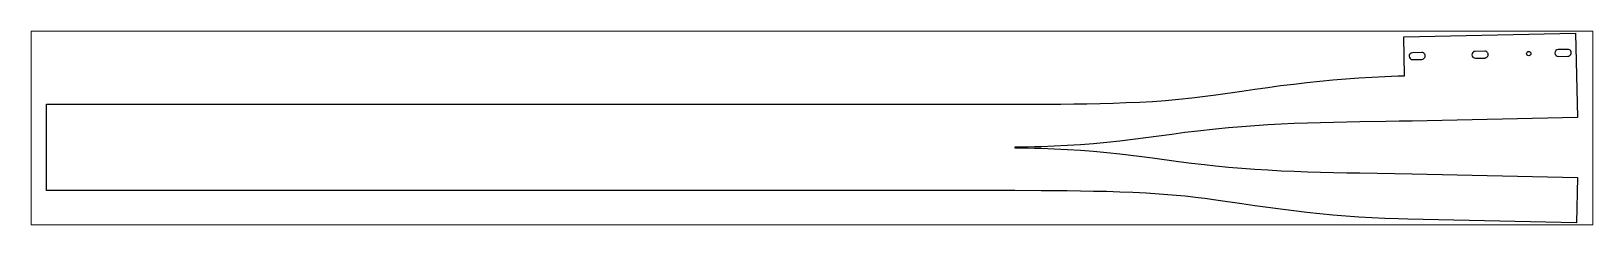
# Paper-space layout 'Layout1' of a CAD drawing. Header units: millimetres. Extents: x 0 to 257, y 82 to 113.
# The model-space entities are those that its viewports show. They can reach past a viewport. Long polylines and large blocks are cut down to what shows.
import ezdxf

# ---------------------------------------------------------------- set-up
doc = ezdxf.new("R2010")
doc.units = ezdxf.units.MM
doc.header["$LTSCALE"] = 25
doc.layers.add('3_Pezzi', color=7, linetype='Continuous')
doc.layers.add('5_Bulloni', color=7, linetype='Continuous')

msp = doc.modelspace()

# ---------------------------------------------------------------- linework, layer by layer
at = {"layer": '3_Pezzi', "color": 3, "linetype": 'Continuous'}
for p, q in [((2094, 140.5), (2359.1, 146.2)), ((2359.1, 146.2), (2361.9, 16.3)), ((2095.3, 80.4), (2094, 140.5)), ((1964.3, 72.3), (1984.4, 74.2)), ((1984.4, 74.2), (2004.5, 75.9)), ((2004.5, 75.9), (2024.7, 77.3)), ((2024.7, 77.3), (2044.8, 78.5)), ((2044.8, 78.5), (2065, 79.5)), ((2065, 79.5), (2085.2, 80.2)), ((2085.2, 80.2), (2095.3, 80.4)), ((1766.8, 46.4), (1804, 51.1)), ((1804, 51.1), (1844, 56.9)), ((1844, 56.9), (1864, 59.8)), ((1864, 59.8), (1884, 62.6)), ((1884, 62.6), (1904, 65.3)), ((1904, 65.3), (1924.1, 67.8)), ((1924.1, 67.8), (1944.2, 70.1)), ((1944.2, 70.1), (1964.3, 72.3)), ((0, -96.5), (0, 36.5)), ((0, 36.5), (1494.1, 36.5)), ((1494.1, 36.5), (1514.3, 36.6)), ((1514.3, 36.6), (1524.4, 36.6)), ((1524.4, 36.6), (1544.6, 36.7)), ((1544.6, 36.7), (1564.8, 36.9)), ((1564.8, 36.9), (1585, 37.1)), ((1585, 37.1), (1605.2, 37.5)), ((1605.2, 37.5), (1625.4, 37.9)), ((1625.4, 37.9), (1645.6, 38.4)), ((1645.6, 38.4), (1665.8, 39.1)), ((1665.8, 39.1), (1686.1, 40)), ((1686.1, 40), (1706.4, 41.1)), ((1706.4, 41.1), (1726.6, 42.5)), ((1726.6, 42.5), (1746.7, 44.3)), ((1746.7, 44.3), (1766.8, 46.4)), ((1823.8, 0.3), (1803.7, -1.7)), ((1843.9, 2), (1823.8, 0.3)), ((1864.2, 3.5), (1843.9, 2)), ((1884.3, 4.7), (1864.2, 3.5)), ((1904.7, 5.8), (1884.3, 4.7)), ((1924.9, 6.7), (1904.7, 5.8)), ((1945.2, 7.4), (1924.9, 6.7)), ((1965.4, 8), (1945.2, 7.4)), ((1985.7, 8.5), (1965.4, 8)), ((2005.9, 8.9), (1985.7, 8.5)), ((2026.1, 9.3), (2005.9, 8.9)), ((2066.5, 10), (2026.1, 9.3)), ((2086.8, 10.3), (2066.5, 10)), ((2107, 10.7), (2086.8, 10.3)), ((2361.9, 16.3), (2107, 10.7)), ((1635.6, -22.3), (1615.4, -24.2)), ((1655.7, -20.2), (1635.6, -22.3)), ((1675.9, -17.9), (1655.7, -20.2)), ((1696, -15.3), (1675.9, -17.9)), ((1716.1, -12.6), (1696, -15.3)), ((1736.2, -9.8), (1716.1, -12.6)), ((1756.4, -7.1), (1736.2, -9.8)), ((1776.4, -4.7), (1756.4, -7.1)), ((1803.7, -1.7), (1776.4, -4.7)), ((1504.2, -29.4), (1494.1, -29.4)), ((1494.1, -29.4), (1494.1, -30.6)), ((1494.1, -30.6), (1504.2, -30.6)), ((1514.3, -29.3), (1504.2, -29.4)), ((1504.2, -30.6), (1514.3, -30.7)), ((1524.4, -29.1), (1514.3, -29.3)), ((1514.3, -30.7), (1524.4, -30.9)), ((1534.5, -28.8), (1524.4, -29.1)), ((1524.4, -30.9), (1534.5, -31.2)), ((1554.7, -28.1), (1534.5, -28.8)), ((1534.5, -31.2), (1554.7, -31.9)), ((1574.9, -27.1), (1554.7, -28.1)), ((1554.7, -31.9), (1575, -32.9)), ((1595.2, -25.8), (1574.9, -27.1)), ((1575, -32.9), (1595.2, -34.2)), ((1615.4, -24.2), (1595.2, -25.8)), ((1595.2, -34.2), (1615.4, -35.8)), ((1615.4, -35.8), (1635.6, -37.7)), ((1635.6, -37.7), (1655.7, -39.8)), ((1655.7, -39.8), (1685.9, -43.4)), ((1685.9, -43.4), (1706.1, -46)), ((1706.1, -46), (1746.3, -51.6)), ((1746.3, -51.6), (1766.4, -54.1)), ((1766.4, -54.1), (1786.5, -56.5)), ((1786.5, -56.5), (1803.7, -58.3)), ((1803.7, -58.3), (1823.8, -60.3)), ((1823.8, -60.3), (1843.9, -62)), ((1843.9, -62), (1864.2, -63.5)), ((1864.2, -63.5), (1884.3, -64.7)), ((1884.3, -64.7), (1904.7, -65.8)), ((1904.7, -65.8), (1924.9, -66.7)), ((1924.9, -66.7), (1945.2, -67.4)), ((1945.2, -67.4), (1965.4, -68)), ((1965.4, -68), (1985.7, -68.5)), ((1985.7, -68.5), (2005.9, -68.9)), ((2005.9, -68.9), (2026.1, -69.3)), ((2026.1, -69.3), (2107, -70.7)), ((2107, -70.7), (2361.9, -76.3)), ((2361.9, -76.3), (2360.4, -146.2)), ((1494.1, -96.5), (0, -96.5)), ((1534.5, -96.7), (1494.1, -96.5)), ((1554.7, -96.8), (1534.5, -96.7)), ((1574.9, -97), (1554.7, -96.8)), ((1595.1, -97.3), (1574.9, -97)), ((1615.3, -97.7), (1595.1, -97.3)), ((1635.5, -98.1), (1615.3, -97.7)), ((1655.7, -98.8), (1635.5, -98.1)), ((1675.9, -99.5), (1655.7, -98.8)), ((1696.3, -100.5), (1675.9, -99.5)), ((1716.5, -101.8), (1696.3, -100.5)), ((1736.7, -103.4), (1716.5, -101.8)), ((1756.8, -105.3), (1736.7, -103.4)), ((1776.9, -107.6), (1756.8, -105.3)), ((1786.9, -108.9), (1776.9, -107.6)), ((1804, -111.1), (1786.9, -108.9)), ((1844, -116.9), (1804, -111.1)), ((1864, -119.8), (1844, -116.9)), ((1884, -122.6), (1864, -119.8)), ((1904, -125.3), (1884, -122.6)), ((1924.1, -127.8), (1904, -125.3)), ((1944.2, -130.1), (1924.1, -127.8)), ((1964.3, -132.3), (1944.2, -130.1)), ((1984.4, -134.2), (1964.3, -132.3)), ((2004.5, -135.9), (1984.4, -134.2)), ((2024.7, -137.3), (2004.5, -135.9)), ((2044.8, -138.5), (2024.7, -137.3)), ((2065, -139.5), (2044.8, -138.5)), ((2085.2, -140.2), (2065, -139.5)), ((2100, -140.6), (2085.2, -140.2)), ((2360.4, -146.2), (2100, -140.6))]:
    msp.add_line(p, q, dxfattribs=at)
at = {"layer": '5_Bulloni', "color": 4, "linetype": 'Continuous'}
for p, q in [((2346.9, 121.2), (2332.4, 120.9)), ((2121.8, 116.3), (2107.3, 116)), ((2107.5, 105.5), (2122, 105.8)), ((2218.8, 118.4), (2204.3, 118.1)), ((2204.5, 107.6), (2219, 107.9)), ((2332.6, 110.4), (2347.1, 110.7))]:
    msp.add_line(p, q, dxfattribs=at)
at = {"layer": '5_Bulloni', "color": 2, "linetype": 'Continuous'}
msp.add_circle((2286.8, 114.7), 3.25, dxfattribs=at)
at = {"layer": '5_Bulloni', "color": 4, "linetype": 'Continuous'}
for centre, start, end in [((2332.5, 115.6), 91.2444, 271.2444), ((2347, 116), 271.2444, 91.2444), ((2107.4, 110.7), 91.2444, 271.2444), ((2121.9, 111.1), 271.2444, 91.2444), ((2204.4, 112.9), 91.2444, 271.2444), ((2218.9, 113.2), 271.2444, 91.2444)]:
    msp.add_arc(centre, 5.25, start, end, dxfattribs=at)

psp = doc.layouts.get("Layout1")

# ---------------------------------------------------------------- viewports
at = {"layer": '0'}
psp.add_viewport(center=(128.5, 97.5), size=(257, 31.8229), view_center_point=(1180.97, 0), view_height=298.3151, dxfattribs=at)

doc.saveas('drawing.dxf')
